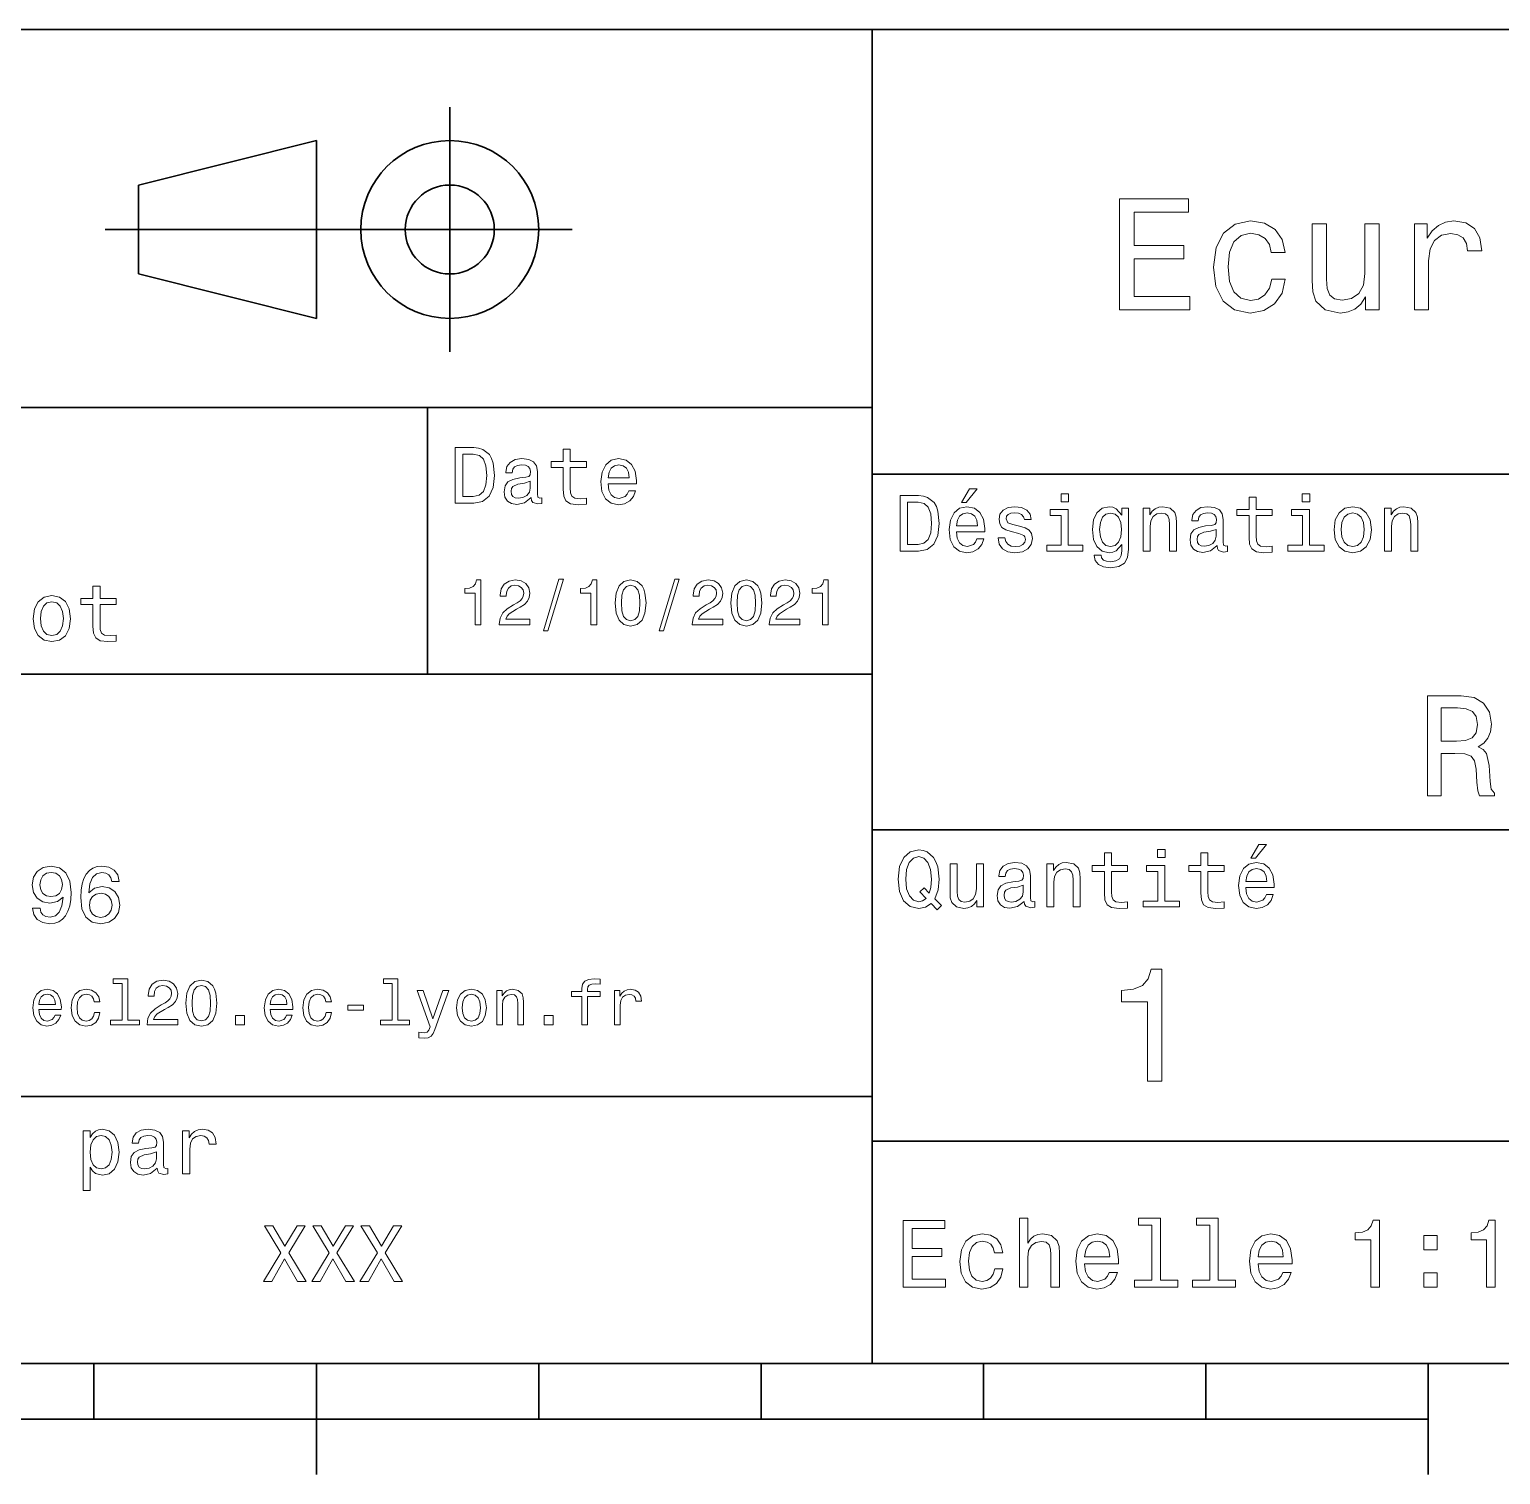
# Model space of a CAD drawing. Extents: x 0 to 420, y 0 to 297.
# Drawn here: x 247.1 to 313.3, y 5 to 70 of the extents above; entities that cross this region are included whole.
import ezdxf

# ---------------------------------------------------------------- set-up
doc = ezdxf.new("R2010")
doc.units = 0

msp = doc.modelspace()

# ---------------------------------------------------------------- linework, layer by layer
at = {"color": 7, "lineweight": 35}
for p, q in [((220, 70), (410, 70)), ((285, 10), (285, 70)), ((250.5, 61), (271.5, 61)), ((220, 53), (285, 53)), ((285, 50), (410, 50)), ((220, 41), (285, 41)), ((285, 34), (410, 34)), ((220, 22), (285, 22)), ((285, 20), (410, 20)), ((10, 10), (410, 10)), ((220, 10), (410, 10)), ((110, 7.5), (310, 7.5))]:
    msp.add_line(p, q, dxfattribs=at)
at = {"color": 7, "lineweight": 35, "ltscale": 0.275}
msp.add_line((266, 55.5), (266, 66.5), dxfattribs=at)
at = {"color": 7, "lineweight": 35, "ltscale": 0.206155}
for p, q in [((252, 63), (260, 65)), ((260, 57), (252, 59))]:
    msp.add_line(p, q, dxfattribs=at)
at = {"color": 7, "lineweight": 35, "ltscale": 0.2}
msp.add_line((260, 65), (260, 57), dxfattribs=at)
at = {"color": 7, "lineweight": 35, "ltscale": 0.1}
msp.add_line((252, 59), (252, 63), dxfattribs=at)
at = {"color": 7, "lineweight": 35, "ltscale": 0.3}
msp.add_line((265, 41), (265, 53), dxfattribs=at)
at = {"color": 7, "lineweight": 35, "ltscale": 0.0625}
for p, q in [((250, 10), (250, 7.5)), ((270, 10), (270, 7.5)), ((280, 10), (280, 7.5)), ((290, 10), (290, 7.5)), ((300, 10), (300, 7.5))]:
    msp.add_line(p, q, dxfattribs=at)
at = {"color": 7, "lineweight": 35, "ltscale": 0.125}
for p, q in [((260, 10), (260, 5)), ((310, 10), (310, 5))]:
    msp.add_line(p, q, dxfattribs=at)
at = {"color": 7, "lineweight": 13}
for points in [[(296.109497, 57.381123), (299.279541, 57.381123), (299.279541, 57.986309), (296.772339, 57.986309), (296.772339, 59.679394), (299.005768, 59.679394), (299.005768, 60.277374), (296.772339, 60.277374), (296.772339, 61.775936), (299.221893, 61.775936), (299.221893, 62.381123), (296.109497, 62.381123)], [(302.932281, 59.967579), (303.559082, 59.967579), (303.429382, 60.543945), (303.119598, 60.997837), (302.636871, 61.278816), (302.010071, 61.386887), (301.318451, 61.242794), (300.792511, 60.839336), (300.46109, 60.183716), (300.345825, 59.304752), (300.453888, 58.432995), (300.778107, 57.78458), (301.289612, 57.381123), (301.988464, 57.244236), (302.608063, 57.352303), (303.09079, 57.6549), (303.42218, 58.130402), (303.566284, 58.764408), (302.96109, 58.764408), (302.853027, 58.36095), (302.651306, 58.058357), (302.363098, 57.871037), (302.010071, 57.8134), (301.570618, 57.907059), (301.253601, 58.195244), (301.059082, 58.663544), (300.994232, 59.326366), (301.059082, 59.974781), (301.260803, 60.443081), (301.585022, 60.731266), (302.010071, 60.83213), (302.384735, 60.767288), (302.66571, 60.601585), (302.853027, 60.327808)], [(307.788177, 61.25), (307.154175, 61.25), (307.154175, 59.016571), (307.082123, 58.497837), (306.873199, 58.123196), (306.548981, 57.892651), (306.123901, 57.820602), (305.785309, 57.878242), (305.569153, 58.051151), (305.446686, 58.346542), (305.417877, 58.764408), (305.417877, 61.25), (304.783875, 61.25), (304.783875, 58.706772), (304.805481, 58.195244), (304.942352, 57.770172), (305.360229, 57.381123), (306.030243, 57.244236), (306.390503, 57.294666), (306.700287, 57.424351), (306.966858, 57.647694), (307.182983, 57.971901), (307.182983, 57.381123), (307.788177, 57.381123)], [(309.380402, 57.381123), (310.014404, 57.381123), (310.014404, 59.592937), (310.079254, 60.12608), (310.273773, 60.507923), (310.59079, 60.738472), (311.015839, 60.817722), (311.332855, 60.767288), (311.570618, 60.623199), (311.714691, 60.378242), (311.765137, 60.046829), (312.406342, 60.046829), (312.319885, 60.630402), (312.082123, 61.048271), (311.685883, 61.30043), (311.145538, 61.386887), (310.778107, 61.32925), (310.46109, 61.185158), (310.180115, 60.940201), (309.956757, 60.608788), (309.956757, 61.25), (309.380402, 61.25)], [(267.080688, 51.190563), (266.248566, 51.190563), (266.248566, 48.690563), (267.080688, 48.690563), (267.473328, 48.769814), (267.765137, 49.011169), (267.945251, 49.40382), (268.010101, 49.940563), (267.952454, 50.488113), (267.880402, 50.70425), (267.779541, 50.877163), (267.487762, 51.111313), (267.296844, 51.168949)], [(271.100861, 50.289986), (271.100861, 49.320965), (271.122467, 49.007565), (271.223328, 48.791428), (271.425079, 48.665348), (271.767303, 48.62212), (272.141937, 48.640129), (272.141937, 48.913906), (271.868164, 48.892292), (271.619598, 48.921112), (271.486298, 49.011169), (271.42868, 49.162464), (271.417877, 49.375), (271.417877, 50.289986), (272.141937, 50.289986), (272.141937, 50.560158), (271.417877, 50.560158), (271.417877, 51.125721), (271.100861, 51.125721), (271.100861, 50.560158), (270.553314, 50.560158), (270.553314, 50.289986)], [(267.055481, 50.891571), (267.329254, 50.837536), (267.516571, 50.671829), (267.628235, 50.376442), (267.664276, 49.940563), (267.624634, 49.519093), (267.51297, 49.223705), (267.322052, 49.047192), (267.055481, 48.989555), (266.583588, 48.989555), (266.583588, 50.891571)], [(269.656342, 48.942726), (269.656342, 48.931919), (269.674347, 48.809441), (269.728394, 48.722984), (269.955322, 48.654541), (270.131836, 48.683357), (270.131836, 48.928314), (270.056183, 48.917507), (269.955322, 48.96434), (269.937317, 49.108429), (269.937317, 50.109871), (269.894104, 50.365635), (269.768005, 50.54575), (269.548279, 50.65382), (269.238464, 50.693443), (268.935883, 50.650219), (268.712524, 50.52774), (268.572052, 50.336815), (268.525208, 50.084656), (268.525208, 50.063042), (268.809784, 50.063042), (268.835022, 50.21434), (268.914276, 50.322407), (269.043945, 50.387249), (269.227661, 50.412464), (269.404175, 50.394455), (269.530273, 50.34042), (269.605896, 50.246758), (269.631134, 50.117077), (269.61673, 49.965778), (269.559082, 49.890129), (269.414978, 49.854107), (269.144806, 49.825291), (268.835022, 49.760448), (268.615265, 49.645176), (268.485596, 49.465057), (268.445953, 49.19849), (268.481995, 48.960735), (268.593658, 48.784222), (268.773773, 48.67255), (269.022339, 48.632927), (269.357361, 48.708576)], [(273.121765, 49.565922), (274.389771, 49.565922), (274.393372, 49.713619), (274.335724, 50.127884), (274.177246, 50.437683), (273.925079, 50.625), (273.590057, 50.693443), (273.262238, 50.621399), (273.010101, 50.41967), (272.847992, 50.091862), (272.790344, 49.659584), (272.844391, 49.216499), (273.00647, 48.892292), (273.255035, 48.690563), (273.579254, 48.62212), (273.860229, 48.668949), (274.09079, 48.791428), (274.260101, 48.98595), (274.357361, 49.245319), (274.043945, 49.245319), (273.979095, 49.101227), (273.885437, 48.993156), (273.618866, 48.9067), (273.413544, 48.946327), (273.258636, 49.072407), (273.157776, 49.27774), (273.121765, 49.555115)], [(273.121765, 49.832493), (273.161377, 50.081055), (273.258636, 50.264771), (273.406342, 50.376442), (273.600861, 50.416069), (273.791779, 50.376442), (273.939484, 50.264771), (274.029541, 50.081055), (274.061951, 49.832493)], [(269.620331, 49.367798), (269.577087, 49.180477), (269.461823, 49.036385), (269.28891, 48.942726), (269.076355, 48.910305), (268.939484, 48.928314), (268.842224, 48.98595), (268.780975, 49.086815), (268.76297, 49.227306), (268.777374, 49.353386), (268.835022, 49.443443), (269.065552, 49.544312), (269.357361, 49.587536), (269.620331, 49.673992)], [(287.080688, 49.030979), (286.248566, 49.030979), (286.248566, 46.530979), (287.080688, 46.530979), (287.473328, 46.610229), (287.765137, 46.851585), (287.945251, 47.244236), (288.010101, 47.780979), (287.952454, 48.328529), (287.880402, 48.544666), (287.779541, 48.717579), (287.487762, 48.951729), (287.296844, 49.009365)], [(289.004333, 48.728386), (289.216858, 48.728386), (289.71759, 49.340778), (289.364563, 49.340778)], [(293.824219, 49.117435), (293.489197, 49.117435), (293.489197, 48.757202), (293.824219, 48.757202)], [(301.943817, 48.130402), (301.943817, 47.161381), (301.965424, 46.84798), (302.066284, 46.631844), (302.268005, 46.505764), (302.610229, 46.462536), (302.984863, 46.480545), (302.984863, 46.754322), (302.71109, 46.732708), (302.462524, 46.761528), (302.329254, 46.851585), (302.271606, 47.00288), (302.260803, 47.215416), (302.260803, 48.130402), (302.984863, 48.130402), (302.984863, 48.400574), (302.260803, 48.400574), (302.260803, 48.966137), (301.943817, 48.966137), (301.943817, 48.400574), (301.39624, 48.400574), (301.39624, 48.130402)], [(304.667145, 49.117435), (304.332123, 49.117435), (304.332123, 48.757202), (304.667145, 48.757202)], [(287.055481, 48.731987), (287.329254, 48.677952), (287.516571, 48.512245), (287.628235, 48.216858), (287.664276, 47.780979), (287.624634, 47.359509), (287.51297, 47.064121), (287.322052, 46.887608), (287.055481, 46.829971), (286.583588, 46.829971), (286.583588, 48.731987)], [(288.784576, 47.406338), (290.052582, 47.406338), (290.056183, 47.554035), (289.998566, 47.9683), (289.840057, 48.278099), (289.587891, 48.465416), (289.252869, 48.533859), (288.925079, 48.461815), (288.672913, 48.260086), (288.510803, 47.932278), (288.453156, 47.5), (288.507202, 47.056915), (288.669312, 46.732708), (288.917877, 46.530979), (289.242065, 46.462536), (289.523041, 46.509365), (289.753601, 46.631844), (289.922913, 46.826366), (290.020172, 47.085735), (289.706787, 47.085735), (289.641937, 46.941643), (289.548279, 46.833572), (289.281708, 46.747116), (289.076355, 46.786743), (288.921478, 46.912823), (288.820618, 47.118156), (288.784576, 47.395531)], [(291.623199, 47.658501), (291.317017, 47.730545), (291.090057, 47.8134), (291.014404, 47.982708), (291.036011, 48.101585), (291.111664, 48.188038), (291.234161, 48.242073), (291.410675, 48.263687), (291.579956, 48.242073), (291.713257, 48.177231), (291.799713, 48.079971), (291.835724, 47.950287), (292.145538, 47.950287), (292.145538, 47.957493), (292.091492, 48.191643), (291.943817, 48.375359), (291.713257, 48.490635), (291.410675, 48.533859), (291.104462, 48.490635), (290.881134, 48.371758), (290.740631, 48.195244), (290.697418, 47.971901), (290.729828, 47.755764), (290.830688, 47.604465), (290.996399, 47.496399), (291.237762, 47.42075), (291.59079, 47.334293), (291.806915, 47.244236), (291.864563, 47.172188), (291.886169, 47.064121), (291.85376, 46.930836), (291.767303, 46.829971), (291.626801, 46.765129), (291.439484, 46.743515), (291.241364, 46.765129), (291.09726, 46.840778), (291, 46.963257), (290.960388, 47.132565), (290.654175, 47.132565), (290.70462, 46.844379), (290.852295, 46.635445), (291.086456, 46.509365), (291.410675, 46.462536), (291.749268, 46.509365), (291.997833, 46.635445), (292.149139, 46.837173), (292.203156, 47.100143), (292.163544, 47.327087), (292.05188, 47.481987), (291.868164, 47.582851)], [(293.813416, 46.79755), (293.813416, 48.400574), (292.999268, 48.400574), (292.999268, 48.130402), (293.496399, 48.130402), (293.496399, 46.79755), (292.847992, 46.79755), (292.847992, 46.530979), (294.469025, 46.530979), (294.469025, 46.79755)], [(296.518738, 46.617435), (296.518738, 48.465416), (296.216125, 48.465416), (296.216125, 48.152016), (295.96759, 48.4366), (295.816284, 48.508644), (295.646973, 48.533859), (295.34079, 48.461815), (295.103027, 48.260086), (294.94812, 47.935879), (294.894104, 47.5), (294.94812, 47.060516), (295.103027, 46.736309), (295.34079, 46.530979), (295.646973, 46.462536), (295.819885, 46.487751), (295.963989, 46.552593), (296.216125, 46.826366), (296.216125, 46.552593), (296.187317, 46.336456), (296.108063, 46.181557), (295.956787, 46.091499), (295.729828, 46.059078), (295.531708, 46.080692), (295.391205, 46.134727), (295.30835, 46.228386), (295.283142, 46.354465), (294.976959, 46.354465), (294.976959, 46.340057), (295.023773, 46.109509), (295.167877, 45.9366), (295.398407, 45.824928), (295.711823, 45.785301), (296.086456, 45.839336), (296.335022, 45.990635), (296.475494, 46.253601)], [(297.181549, 46.530979), (297.498566, 46.530979), (297.498566, 47.647694), (297.530975, 47.903458), (297.635437, 48.090778), (297.797546, 48.206051), (298.013702, 48.249279), (298.186584, 48.213257), (298.294678, 48.115993), (298.348694, 47.953888), (298.366699, 47.737751), (298.366699, 46.530979), (298.683716, 46.530979), (298.683716, 47.802593), (298.669312, 48.058357), (298.604462, 48.270893), (298.391937, 48.465416), (298.060516, 48.533859), (297.876801, 48.508644), (297.721893, 48.440201), (297.588623, 48.324928), (297.484161, 48.170029), (297.484161, 48.465416), (297.181549, 48.465416)], [(300.499268, 46.783142), (300.499268, 46.772335), (300.517303, 46.649857), (300.57132, 46.5634), (300.798279, 46.494957), (300.974792, 46.523773), (300.974792, 46.76873), (300.899139, 46.757923), (300.798279, 46.804756), (300.780273, 46.948845), (300.780273, 47.950287), (300.73703, 48.206051), (300.610962, 48.386166), (300.391205, 48.494236), (300.081421, 48.533859), (299.778809, 48.490635), (299.555481, 48.368156), (299.414978, 48.177231), (299.368164, 47.925072), (299.368164, 47.903458), (299.65274, 47.903458), (299.677948, 48.054756), (299.757202, 48.162823), (299.886902, 48.227665), (300.070618, 48.25288), (300.247131, 48.234871), (300.373199, 48.180836), (300.448853, 48.087173), (300.47406, 47.957493), (300.459656, 47.806194), (300.402008, 47.730545), (300.257935, 47.694523), (299.987762, 47.665707), (299.677948, 47.600864), (299.458221, 47.485592), (299.328522, 47.305473), (299.28891, 47.038906), (299.324921, 46.801151), (299.436584, 46.624638), (299.616699, 46.512966), (299.865265, 46.473343), (300.200287, 46.548992)], [(304.656342, 46.79755), (304.656342, 48.400574), (303.842224, 48.400574), (303.842224, 48.130402), (304.339325, 48.130402), (304.339325, 46.79755), (303.690918, 46.79755), (303.690918, 46.530979), (305.311951, 46.530979), (305.311951, 46.79755)], [(305.762238, 47.496399), (305.819885, 47.056915), (305.985596, 46.732708), (306.248566, 46.530979), (306.601593, 46.462536), (306.951019, 46.530979), (307.213989, 46.729107), (307.3797, 47.053314), (307.440918, 47.496399), (307.3797, 47.935879), (307.213989, 48.263687), (306.951019, 48.461815), (306.601593, 48.533859), (306.248566, 48.461815), (305.985596, 48.260086), (305.819885, 47.935879)], [(308.024506, 46.530979), (308.341492, 46.530979), (308.341492, 47.647694), (308.373932, 47.903458), (308.478394, 48.090778), (308.640503, 48.206051), (308.856628, 48.249279), (309.029541, 48.213257), (309.137604, 48.115993), (309.19165, 47.953888), (309.209656, 47.737751), (309.209656, 46.530979), (309.526672, 46.530979), (309.526672, 47.802593), (309.512238, 48.058357), (309.447418, 48.270893), (309.234863, 48.465416), (308.903473, 48.533859), (308.719727, 48.508644), (308.56485, 48.440201), (308.431549, 48.324928), (308.327087, 48.170029), (308.327087, 48.465416), (308.024506, 48.465416)], [(288.784576, 47.672909), (288.824219, 47.921471), (288.921478, 48.105186), (289.069153, 48.216858), (289.263702, 48.256485), (289.45462, 48.216858), (289.602295, 48.105186), (289.692352, 47.921471), (289.724792, 47.672909)], [(295.221893, 47.5), (295.254333, 47.820606), (295.351593, 48.058357), (295.502869, 48.198845), (295.70462, 48.249279), (295.917145, 48.198845), (296.075653, 48.058357), (296.172913, 47.820606), (296.208923, 47.5), (296.172913, 47.172188), (296.075653, 46.938038), (295.917145, 46.793949), (295.70462, 46.747116), (295.502869, 46.793949), (295.351593, 46.938038), (295.254333, 47.175793)], [(306.086456, 47.5), (306.118866, 47.824207), (306.219727, 48.058357), (306.381836, 48.20245), (306.601593, 48.25288), (306.817719, 48.20245), (306.979828, 48.061958), (307.080688, 47.824207), (307.11673, 47.5), (307.080688, 47.172188), (306.979828, 46.934437), (306.817719, 46.790344), (306.601593, 46.743515), (306.381836, 46.790344), (306.219727, 46.934437), (306.118866, 47.172188)], [(300.463257, 47.208214), (300.420044, 47.020893), (300.304749, 46.876801), (300.131836, 46.783142), (299.919312, 46.750721), (299.78241, 46.76873), (299.68515, 46.826366), (299.623932, 46.927231), (299.605896, 47.067722), (299.620331, 47.193802), (299.677948, 47.283859), (299.908508, 47.384727), (300.200287, 47.427952), (300.463257, 47.514408)], [(267.141205, 43.224785), (267.403473, 43.224785), (267.403473, 45.239193), (267.207489, 45.239193), (267.155609, 45.0634), (267.05188, 44.945248), (266.893372, 44.876083), (266.674347, 44.853027), (266.674347, 44.648415), (267.141205, 44.648415)], [(268.224792, 43.224785), (269.599426, 43.224785), (269.599426, 43.472622), (268.51297, 43.472622), (268.573486, 43.60807), (268.677246, 43.720463), (268.997131, 43.925072), (269.167145, 44.011528), (269.357361, 44.135448), (269.492798, 44.279541), (269.570618, 44.44957), (269.599426, 44.642651), (269.550446, 44.884727), (269.414978, 45.074928), (269.207489, 45.195965), (268.939484, 45.239193), (268.662842, 45.190201), (268.452454, 45.054756), (268.317017, 44.838619), (268.270905, 44.553314), (268.270905, 44.51297), (268.533142, 44.51297), (268.533142, 44.536022), (268.559082, 44.731991), (268.636902, 44.876083), (268.760803, 44.9683), (268.925079, 45), (269.092224, 44.971184), (269.216156, 44.899136), (269.296844, 44.786743), (269.325653, 44.645535), (269.305481, 44.51297), (269.250732, 44.400578), (269.158508, 44.302593), (269.031708, 44.216141), (268.861664, 44.12392), (268.579254, 43.945248), (268.380402, 43.755043), (268.262238, 43.524498), (268.224792, 43.233429)], [(270.213257, 42.956772), (270.412109, 42.956772), (271.109528, 45.279541), (270.907776, 45.279541)], [(272.345825, 43.224785), (272.608063, 43.224785), (272.608063, 45.239193), (272.412109, 45.239193), (272.360229, 45.0634), (272.2565, 44.945248), (272.097992, 44.876083), (271.878967, 44.853027), (271.878967, 44.648415), (272.345825, 44.648415)], [(273.438049, 44.201729), (273.481262, 43.749279), (273.61673, 43.426514), (273.832855, 43.230549), (274.132568, 43.167149), (274.429413, 43.230549), (274.645538, 43.426514), (274.778107, 43.749279), (274.824219, 44.201729), (274.778107, 44.651299), (274.723358, 44.829971), (274.645538, 44.976948), (274.429413, 45.172913), (274.132568, 45.239193), (273.832855, 45.172913), (273.61673, 44.974064), (273.481262, 44.651299)], [(273.714691, 44.201729), (273.737762, 44.550434), (273.809814, 44.801155), (273.939484, 44.948128), (274.132568, 45), (274.322784, 44.948128), (274.452454, 44.801155), (274.524506, 44.550434), (274.547546, 44.201729), (274.524506, 43.850143), (274.452454, 43.599426), (274.322784, 43.45245), (274.132568, 43.403458), (273.939484, 43.45245), (273.809814, 43.599426), (273.737762, 43.850143)], [(275.417877, 42.956772), (275.61673, 42.956772), (276.314117, 45.279541), (276.112396, 45.279541)], [(276.899139, 43.224785), (278.273773, 43.224785), (278.273773, 43.472622), (277.187317, 43.472622), (277.247833, 43.60807), (277.351593, 43.720463), (277.671478, 43.925072), (277.841492, 44.011528), (278.031708, 44.135448), (278.167145, 44.279541), (278.244965, 44.44957), (278.273773, 44.642651), (278.224792, 44.884727), (278.089355, 45.074928), (277.881836, 45.195965), (277.613831, 45.239193), (277.337189, 45.190201), (277.126801, 45.054756), (276.991364, 44.838619), (276.945251, 44.553314), (276.945251, 44.51297), (277.207489, 44.51297), (277.207489, 44.536022), (277.233429, 44.731991), (277.311249, 44.876083), (277.43515, 44.9683), (277.599426, 45), (277.766571, 44.971184), (277.890503, 44.899136), (277.971191, 44.786743), (278, 44.645535), (277.979828, 44.51297), (277.925079, 44.400578), (277.832855, 44.302593), (277.706055, 44.216141), (277.536041, 44.12392), (277.253601, 43.945248), (277.054749, 43.755043), (276.936615, 43.524498), (276.899139, 43.233429)], [(278.64267, 44.201729), (278.685883, 43.749279), (278.82132, 43.426514), (279.037476, 43.230549), (279.337189, 43.167149), (279.634003, 43.230549), (279.850159, 43.426514), (279.982727, 43.749279), (280.028809, 44.201729), (279.982727, 44.651299), (279.927948, 44.829971), (279.850159, 44.976948), (279.634003, 45.172913), (279.337189, 45.239193), (279.037476, 45.172913), (278.82132, 44.974064), (278.685883, 44.651299)], [(278.919312, 44.201729), (278.942383, 44.550434), (279.014404, 44.801155), (279.144104, 44.948128), (279.337189, 45), (279.527374, 44.948128), (279.657074, 44.801155), (279.729126, 44.550434), (279.752167, 44.201729), (279.729126, 43.850143), (279.657074, 43.599426), (279.527374, 43.45245), (279.337189, 43.403458), (279.144104, 43.45245), (279.014404, 43.599426), (278.942383, 43.850143)], [(280.368866, 43.224785), (281.74353, 43.224785), (281.74353, 43.472622), (280.657074, 43.472622), (280.71759, 43.60807), (280.82132, 43.720463), (281.141205, 43.925072), (281.311249, 44.011528), (281.501434, 44.135448), (281.636902, 44.279541), (281.714691, 44.44957), (281.74353, 44.642651), (281.694519, 44.884727), (281.559082, 45.074928), (281.351593, 45.195965), (281.083588, 45.239193), (280.806915, 45.190201), (280.596558, 45.054756), (280.46109, 44.838619), (280.414978, 44.553314), (280.414978, 44.51297), (280.677246, 44.51297), (280.677246, 44.536022), (280.703186, 44.731991), (280.780975, 44.876083), (280.904907, 44.9683), (281.069153, 45), (281.236328, 44.971184), (281.360229, 44.899136), (281.440918, 44.786743), (281.469757, 44.645535), (281.449585, 44.51297), (281.394806, 44.400578), (281.302612, 44.302593), (281.175781, 44.216141), (281.005768, 44.12392), (280.723358, 43.945248), (280.524506, 43.755043), (280.406342, 43.524498), (280.368866, 43.233429)], [(282.755035, 43.224785), (283.017303, 43.224785), (283.017303, 45.239193), (282.82132, 45.239193), (282.76947, 45.0634), (282.66571, 44.945248), (282.507202, 44.876083), (282.288177, 44.853027), (282.288177, 44.648415), (282.755035, 44.648415)], [(247.268021, 43.496399), (247.325653, 43.056915), (247.491364, 42.732708), (247.754333, 42.530979), (248.107346, 42.462536), (248.456772, 42.530979), (248.719742, 42.729107), (248.885452, 43.053314), (248.946686, 43.496399), (248.885452, 43.935879), (248.719742, 44.263687), (248.456772, 44.461815), (248.107346, 44.533859), (247.754333, 44.461815), (247.491364, 44.260086), (247.325653, 43.935879)], [(249.955338, 44.130402), (249.955338, 43.161381), (249.976944, 42.84798), (250.07782, 42.631844), (250.279541, 42.505764), (250.621765, 42.462536), (250.996399, 42.480545), (250.996399, 42.754322), (250.722626, 42.732708), (250.47406, 42.761528), (250.34079, 42.851585), (250.283142, 43.00288), (250.272339, 43.215416), (250.272339, 44.130402), (250.996399, 44.130402), (250.996399, 44.400574), (250.272339, 44.400574), (250.272339, 44.966137), (249.955338, 44.966137), (249.955338, 44.400574), (249.407791, 44.400574), (249.407791, 44.130402)], [(247.592224, 43.5), (247.624649, 43.824207), (247.72551, 44.058357), (247.887604, 44.20245), (248.107346, 44.25288), (248.323486, 44.20245), (248.485596, 44.061958), (248.586456, 43.824207), (248.622482, 43.5), (248.586456, 43.172188), (248.485596, 42.934437), (248.323486, 42.790344), (248.107346, 42.743515), (247.887604, 42.790344), (247.72551, 42.934437), (247.624649, 43.172188)], [(309.971191, 35.530258), (310.574219, 35.530258), (310.574219, 37.430115), (311.190216, 37.430115), (311.644104, 37.41066), (311.929413, 37.319885), (312.085022, 37.105907), (312.149872, 36.723343), (312.182281, 36.139767), (312.221191, 35.757202), (312.299011, 35.530258), (312.979828, 35.530258), (312.979828, 35.653458), (312.830688, 35.835014), (312.778839, 36.172188), (312.733429, 36.898415), (312.623199, 37.4366), (312.47406, 37.605186), (312.240631, 37.728386), (312.5, 37.890488), (312.681549, 38.117435), (312.798279, 38.402737), (312.837189, 38.746395), (312.746399, 39.291065), (312.48703, 39.699566), (312.059082, 39.945965), (311.475525, 40.030258), (309.971191, 40.030258)], [(311.306915, 39.479107), (311.702454, 39.440201), (311.981262, 39.317001), (312.156342, 39.090057), (312.214691, 38.733429), (312.149872, 38.357346), (311.974792, 38.130402), (311.676514, 38.013687), (311.268005, 37.981266), (310.574219, 37.981266), (310.574219, 39.479107)], [(287.642639, 30.685879), (287.916412, 30.401297), (288.107361, 30.592218), (287.811951, 30.894812), (287.963257, 31.305475), (288.010101, 31.780979), (287.94165, 32.339336), (287.862396, 32.56628), (287.757935, 32.753601), (287.462524, 33.009365), (287.28241, 33.074207), (287.08429, 33.099422), (286.702454, 33.009365), (286.410675, 32.757202), (286.223358, 32.342937), (286.158508, 31.780979), (286.223358, 31.219019), (286.407074, 30.804754), (286.698853, 30.54899), (287.08429, 30.462536), (287.397705, 30.520172)], [(298.161377, 33.117435), (297.826355, 33.117435), (297.826355, 32.757202), (298.161377, 32.757202)], [(302.015839, 32.728386), (302.228394, 32.728386), (302.729095, 33.340778), (302.376068, 33.340778)], [(287.41571, 30.916426), (287.260803, 30.801151), (287.08429, 30.765129), (286.850159, 30.829971), (286.666412, 31.024494), (286.543945, 31.341497), (286.504333, 31.780979), (286.543945, 32.216858), (286.662811, 32.537464), (286.846527, 32.731987), (287.08429, 32.80043), (287.318451, 32.731987), (287.502167, 32.533859), (287.621033, 32.213257), (287.664276, 31.780979), (287.631836, 31.40634), (287.563416, 31.150576), (287.329254, 31.395533), (287.134735, 31.211815)], [(289.998566, 32.465416), (289.681549, 32.465416), (289.681549, 31.348703), (289.645538, 31.089336), (289.541077, 30.902016), (289.378967, 30.786743), (289.166412, 30.750719), (288.997131, 30.779539), (288.889038, 30.865993), (288.82782, 31.013687), (288.813416, 31.222622), (288.813416, 32.465416), (288.496399, 32.465416), (288.496399, 31.193804), (288.507202, 30.93804), (288.575653, 30.725504), (288.784576, 30.530979), (289.119598, 30.462536), (289.299713, 30.487751), (289.45462, 30.552593), (289.587891, 30.664265), (289.695953, 30.826368), (289.695953, 30.530979), (289.998566, 30.530979)], [(291.824921, 30.78314), (291.824921, 30.772333), (291.842926, 30.649855), (291.896973, 30.5634), (292.123932, 30.494957), (292.300446, 30.523775), (292.300446, 30.768732), (292.224792, 30.757925), (292.123932, 30.804754), (292.105896, 30.948847), (292.105896, 31.950287), (292.062683, 32.206051), (291.936584, 32.386166), (291.716858, 32.494236), (291.407074, 32.533859), (291.104462, 32.490635), (290.881134, 32.368156), (290.740631, 32.177231), (290.693817, 31.925072), (290.693817, 31.903458), (290.978394, 31.903458), (291.003601, 32.054756), (291.082855, 32.162823), (291.212524, 32.227665), (291.39624, 32.25288), (291.572754, 32.234871), (291.698853, 32.180836), (291.774506, 32.087173), (291.799713, 31.957493), (291.785309, 31.806194), (291.727661, 31.730547), (291.583588, 31.694523), (291.313416, 31.665705), (291.003601, 31.600864), (290.783875, 31.48559), (290.654175, 31.305475), (290.614563, 31.038904), (290.650574, 30.801151), (290.762238, 30.62464), (290.942352, 30.512968), (291.190918, 30.473343), (291.52594, 30.54899)], [(292.844391, 30.530979), (293.161377, 30.530979), (293.161377, 31.647694), (293.193817, 31.903458), (293.298279, 32.090778), (293.460388, 32.206051), (293.676514, 32.249279), (293.849426, 32.213257), (293.957489, 32.115993), (294.011536, 31.95389), (294.029541, 31.737751), (294.029541, 30.530979), (294.346558, 30.530979), (294.346558, 31.802593), (294.332123, 32.058357), (294.267303, 32.270893), (294.054749, 32.465416), (293.723358, 32.533859), (293.539612, 32.508644), (293.384735, 32.440201), (293.251434, 32.324928), (293.146973, 32.170029), (293.146973, 32.465416), (292.844391, 32.465416)], [(295.438049, 32.130402), (295.438049, 31.161383), (295.459656, 30.847982), (295.560516, 30.631844), (295.762238, 30.505762), (296.104462, 30.462536), (296.479095, 30.480547), (296.479095, 30.754322), (296.205322, 30.732708), (295.956787, 30.761526), (295.823486, 30.851583), (295.765839, 31.002882), (295.755035, 31.215418), (295.755035, 32.130402), (296.479095, 32.130402), (296.479095, 32.400574), (295.755035, 32.400574), (295.755035, 32.966137), (295.438049, 32.966137), (295.438049, 32.400574), (294.890503, 32.400574), (294.890503, 32.130402)], [(299.775208, 32.130402), (299.775208, 31.161383), (299.796814, 30.847982), (299.897705, 30.631844), (300.099426, 30.505762), (300.44165, 30.462536), (300.816284, 30.480547), (300.816284, 30.754322), (300.542511, 30.732708), (300.293945, 30.761526), (300.160675, 30.851583), (300.103027, 31.002882), (300.092224, 31.215418), (300.092224, 32.130402), (300.816284, 32.130402), (300.816284, 32.400574), (300.092224, 32.400574), (300.092224, 32.966137), (299.775208, 32.966137), (299.775208, 32.400574), (299.227661, 32.400574), (299.227661, 32.130402)], [(301.796112, 31.40634), (303.064117, 31.40634), (303.067719, 31.554033), (303.010071, 31.9683), (302.851593, 32.278099), (302.599426, 32.465416), (302.264404, 32.533859), (301.936584, 32.461815), (301.684448, 32.260086), (301.522339, 31.932276), (301.464691, 31.5), (301.518738, 31.056915), (301.680847, 30.732708), (301.929382, 30.530979), (302.253601, 30.462536), (302.534576, 30.509365), (302.765137, 30.631844), (302.934448, 30.826368), (303.031708, 31.085733), (302.718292, 31.085733), (302.653442, 30.941643), (302.559784, 30.833572), (302.293213, 30.747118), (302.087891, 30.786743), (301.932983, 30.912823), (301.832123, 31.118155), (301.796112, 31.395533)], [(247.242798, 30.46974), (247.296829, 30.185158), (247.451736, 29.965418), (247.696686, 29.828529), (248.020905, 29.778097), (248.233429, 29.803314), (248.424347, 29.868155), (248.586456, 29.979826), (248.723343, 30.138329), (248.831421, 30.336454), (248.91066, 30.581411), (248.957489, 30.862391), (248.97551, 31.1866), (248.914276, 31.694523), (248.737762, 32.065559), (248.456772, 32.288902), (248.071335, 32.368156), (247.718307, 32.303314), (247.451736, 32.130402), (247.278824, 31.863832), (247.221191, 31.528818), (247.278824, 31.182997), (247.448135, 30.920029), (247.700287, 30.754322), (248.020905, 30.700287), (248.359512, 30.768732), (248.61528, 30.977665), (248.557648, 30.577808), (248.442368, 30.293226), (248.265854, 30.123919), (248.024506, 30.069883), (247.837173, 30.0951), (247.700287, 30.174351), (247.610229, 30.300432), (247.574219, 30.46974)], [(247.570602, 31.532419), (247.606628, 31.755764), (247.707489, 31.932276), (247.865997, 32.043949), (248.071335, 32.083572), (248.283859, 32.043949), (248.445969, 31.932276), (248.546829, 31.759365), (248.586456, 31.536022), (248.546829, 31.309076), (248.445969, 31.139769), (248.280258, 31.035301), (248.060516, 30.999279), (247.862396, 31.035301), (247.707489, 31.139769), (247.606628, 31.305475)], [(251.140488, 31.676512), (251.072052, 31.9683), (250.913544, 32.184437), (250.668594, 32.321323), (250.351593, 32.368156), (250.139053, 32.342937), (249.955338, 32.274494), (249.793228, 32.162823), (249.656342, 32.004322), (249.548279, 31.806194), (249.469025, 31.56484), (249.418594, 31.280258), (249.404175, 30.959654), (249.461823, 30.448126), (249.638336, 30.077089), (249.922913, 29.853746), (250.311966, 29.778097), (250.661392, 29.842939), (250.927963, 30.012247), (251.100861, 30.278818), (251.162109, 30.617435), (251.100861, 30.959654), (250.935165, 31.222622), (250.679398, 31.388329), (250.362396, 31.445965), (250.020172, 31.373919), (249.76442, 31.168587), (249.818451, 31.56484), (249.933716, 31.849422), (250.110229, 32.01873), (250.355194, 32.076366), (250.535309, 32.04755), (250.672195, 31.971901), (250.762253, 31.845821), (250.809082, 31.676512)], [(298.150574, 30.79755), (298.150574, 32.400574), (297.336456, 32.400574), (297.336456, 32.130402), (297.833588, 32.130402), (297.833588, 30.79755), (297.18515, 30.79755), (297.18515, 30.530979), (298.806183, 30.530979), (298.806183, 30.79755)], [(301.796112, 31.672911), (301.835724, 31.921469), (301.932983, 32.105186), (302.080688, 32.216858), (302.275208, 32.256485), (302.466125, 32.216858), (302.613831, 32.105186), (302.703888, 31.921469), (302.736298, 31.672911)], [(250.812683, 30.613832), (250.773056, 30.386887), (250.672195, 30.213976), (250.510086, 30.098703), (250.308365, 30.062679), (250.095825, 30.098703), (249.933716, 30.210375), (249.829254, 30.383286), (249.796829, 30.610229), (249.832855, 30.833572), (249.933716, 31.002882), (250.099426, 31.11095), (250.322769, 31.150576), (250.517303, 31.11095), (250.672195, 31.006483), (250.773056, 30.837175)], [(291.78891, 31.208212), (291.745667, 31.020893), (291.630402, 30.876801), (291.457489, 30.78314), (291.244965, 30.750719), (291.108063, 30.768732), (291.010803, 30.826368), (290.949554, 30.927233), (290.931549, 31.067722), (290.945953, 31.193804), (291.003601, 31.283861), (291.234161, 31.384726), (291.52594, 31.427954), (291.78891, 31.514408)], [(251.268021, 27.080692), (251.268021, 25.438042), (250.746399, 25.438042), (250.746399, 25.224785), (252.040344, 25.224785), (252.040344, 25.438042), (251.521622, 25.438042), (251.521622, 27.293949), (250.870316, 27.293949), (250.870316, 27.080692)], [(252.391937, 25.224785), (253.766571, 25.224785), (253.766571, 25.472624), (252.680115, 25.472624), (252.740631, 25.60807), (252.844391, 25.720463), (253.164276, 25.925074), (253.33429, 26.011528), (253.524506, 26.135448), (253.659943, 26.279539), (253.737762, 26.449568), (253.766571, 26.642653), (253.71759, 26.884727), (253.582138, 27.074928), (253.374634, 27.195967), (253.106628, 27.239193), (252.829971, 27.190203), (252.619598, 27.054756), (252.484161, 26.838617), (252.438049, 26.553314), (252.438049, 26.51297), (252.700287, 26.51297), (252.700287, 26.536024), (252.726227, 26.731989), (252.804031, 26.876081), (252.927963, 26.9683), (253.092224, 27), (253.259369, 26.971182), (253.383286, 26.899136), (253.463989, 26.786745), (253.492798, 26.645535), (253.472626, 26.51297), (253.417877, 26.400578), (253.325653, 26.302595), (253.198853, 26.216139), (253.028824, 26.12392), (252.746399, 25.945246), (252.547546, 25.755045), (252.429398, 25.524496), (252.391937, 25.233431)], [(254.135452, 26.201731), (254.17868, 25.749281), (254.314117, 25.426514), (254.530258, 25.230549), (254.829971, 25.167149), (255.126801, 25.230549), (255.342941, 25.426514), (255.47551, 25.749281), (255.521622, 26.201731), (255.47551, 26.651299), (255.420746, 26.829971), (255.342941, 26.976946), (255.126801, 27.172913), (254.829971, 27.239193), (254.530258, 27.172913), (254.314117, 26.974064), (254.17868, 26.651299)], [(263.412109, 27.080692), (263.412109, 25.438042), (262.890503, 25.438042), (262.890503, 25.224785), (264.184448, 25.224785), (264.184448, 25.438042), (263.66571, 25.438042), (263.66571, 27.293949), (263.014404, 27.293949), (263.014404, 27.080692)], [(271.933716, 26.504324), (271.933716, 25.224785), (272.187317, 25.224785), (272.187317, 26.504324), (272.763702, 26.504324), (272.763702, 26.720463), (272.187317, 26.720463), (272.187317, 26.815563), (272.207489, 26.930836), (272.273773, 27.008646), (272.386169, 27.054756), (272.547546, 27.072046), (272.763702, 27.06052), (272.763702, 27.279539), (272.489929, 27.293949), (272.242096, 27.268013), (272.069183, 27.190203), (271.965424, 27.054756), (271.933716, 26.861671), (271.933716, 26.720463), (271.469757, 26.720463), (271.469757, 26.504324)], [(297.370331, 22.700289), (298.02594, 22.700289), (298.02594, 27.736313), (297.536041, 27.736313), (297.406342, 27.296831), (297.146973, 27.001442), (296.750732, 26.828531), (296.203186, 26.770893), (296.203186, 26.259367), (297.370331, 26.259367)], [(247.515854, 25.925074), (248.530258, 25.925074), (248.533142, 26.043228), (248.48703, 26.374641), (248.360229, 26.622478), (248.158508, 26.772335), (247.890488, 26.827091), (247.628235, 26.769453), (247.426514, 26.60807), (247.296829, 26.345821), (247.250717, 26), (247.293945, 25.645535), (247.42363, 25.386168), (247.622482, 25.224785), (247.881851, 25.170031), (248.106628, 25.207495), (248.291061, 25.305477), (248.426514, 25.461096), (248.504318, 25.668589), (248.253601, 25.668589), (248.201736, 25.553314), (248.126801, 25.46686), (247.913544, 25.397696), (247.749283, 25.429396), (247.625366, 25.53026), (247.544678, 25.694525), (247.515854, 25.916428)], [(247.515854, 26.138329), (247.547546, 26.337177), (247.625366, 26.48415), (247.743515, 26.573488), (247.899139, 26.605188), (248.05188, 26.573488), (248.170029, 26.48415), (248.242081, 26.337177), (248.268005, 26.138329)], [(250.014404, 26.259367), (250.265137, 26.259367), (250.213257, 26.489914), (250.08934, 26.671471), (249.896255, 26.783863), (249.645538, 26.827091), (249.368881, 26.769453), (249.158508, 26.60807), (249.02594, 26.345821), (248.979828, 25.994238), (249.023056, 25.645535), (249.15274, 25.386168), (249.357346, 25.224785), (249.636887, 25.170031), (249.884735, 25.213257), (250.07782, 25.334295), (250.210373, 25.524496), (250.268005, 25.778099), (250.02594, 25.778099), (249.982712, 25.616716), (249.902023, 25.495678), (249.786743, 25.42075), (249.645538, 25.397696), (249.469742, 25.43516), (249.342941, 25.550434), (249.265137, 25.737753), (249.239197, 26.002882), (249.265137, 26.262249), (249.345825, 26.449568), (249.47551, 26.564842), (249.645538, 26.605188), (249.795395, 26.579252), (249.907776, 26.51297), (249.982712, 26.40346)], [(254.412109, 26.201731), (254.435165, 26.550434), (254.507202, 26.801153), (254.636887, 26.948128), (254.829971, 27), (255.020172, 26.948128), (255.149857, 26.801153), (255.221909, 26.550434), (255.244965, 26.201731), (255.221909, 25.850145), (255.149857, 25.599424), (255.020172, 25.45245), (254.829971, 25.40346), (254.636887, 25.45245), (254.507202, 25.599424), (254.435165, 25.850145)], [(257.925079, 25.925074), (258.939484, 25.925074), (258.942383, 26.043228), (258.896271, 26.374641), (258.76947, 26.622478), (258.567719, 26.772335), (258.299713, 26.827091), (258.037476, 26.769453), (257.835754, 26.60807), (257.706055, 26.345821), (257.659943, 26), (257.703186, 25.645535), (257.832855, 25.386168), (258.031708, 25.224785), (258.291077, 25.170031), (258.515869, 25.207495), (258.700287, 25.305477), (258.835754, 25.461096), (258.913544, 25.668589), (258.662842, 25.668589), (258.610962, 25.553314), (258.536011, 25.46686), (258.322784, 25.397696), (258.158508, 25.429396), (258.034576, 25.53026), (257.953888, 25.694525), (257.925079, 25.916428)], [(257.925079, 26.138329), (257.956787, 26.337177), (258.034576, 26.48415), (258.15274, 26.573488), (258.30835, 26.605188), (258.46109, 26.573488), (258.579254, 26.48415), (258.651306, 26.337177), (258.677246, 26.138329)], [(260.423645, 26.259367), (260.674347, 26.259367), (260.622498, 26.489914), (260.498566, 26.671471), (260.305481, 26.783863), (260.054749, 26.827091), (259.778107, 26.769453), (259.567719, 26.60807), (259.435181, 26.345821), (259.389038, 25.994238), (259.432281, 25.645535), (259.561951, 25.386168), (259.766571, 25.224785), (260.046112, 25.170031), (260.293945, 25.213257), (260.48703, 25.334295), (260.619598, 25.524496), (260.677246, 25.778099), (260.435181, 25.778099), (260.391937, 25.616716), (260.311249, 25.495678), (260.195984, 25.42075), (260.054749, 25.397696), (259.878967, 25.43516), (259.752167, 25.550434), (259.674347, 25.737753), (259.648438, 26.002882), (259.674347, 26.262249), (259.755035, 26.449568), (259.884735, 26.564842), (260.054749, 26.605188), (260.20462, 26.579252), (260.317017, 26.51297), (260.391937, 26.40346)], [(265.683014, 26.772335), (265.239197, 25.49856), (264.804047, 26.772335), (264.527374, 26.772335), (265.115295, 25.13833), (265.063416, 24.994238), (264.982727, 24.896255), (264.84726, 24.864553), (264.613831, 24.893373), (264.613831, 24.648417), (264.858795, 24.62536), (265.034576, 24.648417), (265.158508, 24.720463), (265.247833, 24.844381), (265.325653, 25.025938), (265.953888, 26.772335)], [(266.302612, 25.99712), (266.348694, 25.645535), (266.481262, 25.386168), (266.69165, 25.224785), (266.97406, 25.170031), (267.253601, 25.224785), (267.463989, 25.383286), (267.596558, 25.642653), (267.645538, 25.99712), (267.596558, 26.348703), (267.463989, 26.610952), (267.253601, 26.769453), (266.97406, 26.827091), (266.69165, 26.769453), (266.481262, 26.60807), (266.348694, 26.348703)], [(266.561951, 26), (266.587891, 26.259367), (266.668579, 26.446688), (266.798279, 26.56196), (266.97406, 26.602306), (267.146973, 26.56196), (267.276672, 26.449568), (267.357361, 26.259367), (267.386169, 26), (267.357361, 25.737753), (267.276672, 25.547552), (267.146973, 25.432278), (266.97406, 25.394814), (266.798279, 25.432278), (266.668579, 25.547552), (266.587891, 25.737753)], [(268.112396, 25.224785), (268.365997, 25.224785), (268.365997, 26.118156), (268.391937, 26.322767), (268.475525, 26.472624), (268.605194, 26.564842), (268.778107, 26.599424), (268.916443, 26.570606), (269.002899, 26.492796), (269.046112, 26.363113), (269.060516, 26.190203), (269.060516, 25.224785), (269.314117, 25.224785), (269.314117, 26.242077), (269.302612, 26.446688), (269.250732, 26.616716), (269.080688, 26.772335), (268.815582, 26.827091), (268.66861, 26.806917), (268.544678, 26.752163), (268.438049, 26.659943), (268.354492, 26.536024), (268.354492, 26.772335), (268.112396, 26.772335)], [(273.412109, 25.224785), (273.66571, 25.224785), (273.66571, 26.10951), (273.69165, 26.322767), (273.76947, 26.475506), (273.896271, 26.567724), (274.066284, 26.599424), (274.193085, 26.579252), (274.288208, 26.521614), (274.345825, 26.423632), (274.365997, 26.291067), (274.622498, 26.291067), (274.587891, 26.524496), (274.492798, 26.691643), (274.33429, 26.792507), (274.118164, 26.827091), (273.971191, 26.804035), (273.844391, 26.746399), (273.731995, 26.648417), (273.64267, 26.515852), (273.64267, 26.772335), (273.412109, 26.772335)], [(261.420746, 25.884727), (262.118164, 25.884727), (262.118164, 26.112392), (261.420746, 26.112392)], [(256.365997, 25.224785), (256.763702, 25.224785), (256.763702, 25.654181), (256.365997, 25.654181)], [(270.244965, 25.224785), (270.64267, 25.224785), (270.64267, 25.654181), (270.244965, 25.654181)], [(249.829254, 20.166426), (249.829254, 20.465418), (249.512253, 20.465418), (249.512253, 17.7817), (249.829254, 17.7817), (249.829254, 18.826368), (249.940918, 18.657061), (250.067001, 18.545389), (250.384003, 18.462536), (250.6866, 18.530979), (250.924347, 18.736311), (251.079254, 19.060518), (251.136887, 19.5), (251.079254, 19.935879), (250.924347, 20.260086), (250.6866, 20.461815), (250.384003, 20.533861), (250.211105, 20.512247), (250.0634, 20.443804), (249.937317, 20.328529)], [(252.847992, 18.78314), (252.847992, 18.772333), (252.865997, 18.649855), (252.920029, 18.5634), (253.146973, 18.494957), (253.323486, 18.523775), (253.323486, 18.768732), (253.247849, 18.757925), (253.146973, 18.804754), (253.128967, 18.948847), (253.128967, 19.950287), (253.085739, 20.206051), (252.959656, 20.386166), (252.739914, 20.494236), (252.430115, 20.533861), (252.127533, 20.490633), (251.904175, 20.368155), (251.763687, 20.177233), (251.716858, 19.925072), (251.716858, 19.903458), (252.00145, 19.903458), (252.026657, 20.054754), (252.105911, 20.162823), (252.235596, 20.227665), (252.419312, 20.252882), (252.595825, 20.234869), (252.721909, 20.180836), (252.797562, 20.087175), (252.822769, 19.957493), (252.808365, 19.806194), (252.750732, 19.730547), (252.606628, 19.694523), (252.336456, 19.665705), (252.026657, 19.600864), (251.806915, 19.48559), (251.677246, 19.305475), (251.637619, 19.038904), (251.67363, 18.801151), (251.785309, 18.62464), (251.965424, 18.512968), (252.213989, 18.473343), (252.548996, 18.54899)], [(253.986313, 18.530979), (254.303314, 18.530979), (254.303314, 19.636887), (254.335739, 19.903458), (254.432999, 20.094379), (254.591507, 20.209654), (254.804047, 20.249279), (254.96254, 20.224062), (255.081421, 20.152016), (255.153473, 20.029537), (255.17868, 19.863832), (255.499283, 19.863832), (255.456055, 20.155619), (255.337189, 20.364553), (255.139053, 20.490633), (254.868881, 20.533861), (254.685165, 20.505043), (254.526657, 20.432997), (254.386169, 20.310518), (254.274506, 20.144812), (254.274506, 20.465418), (253.986313, 20.465418)], [(250.329971, 18.747118), (250.117432, 18.793947), (249.96254, 18.93804), (249.86528, 19.17219), (249.832855, 19.5), (249.86528, 19.824207), (249.96254, 20.058357), (250.117432, 20.198847), (250.329971, 20.249279), (250.524506, 20.198847), (250.679398, 20.054754), (250.776657, 19.820604), (250.812683, 19.5), (250.776657, 19.175793), (250.679398, 18.93804), (250.524506, 18.793947)], [(252.811966, 19.208212), (252.768738, 19.020893), (252.653458, 18.876801), (252.48056, 18.78314), (252.268021, 18.750719), (252.131134, 18.768732), (252.033875, 18.826368), (251.972626, 18.927233), (251.95462, 19.067722), (251.969025, 19.193804), (252.026657, 19.283861), (252.257202, 19.384726), (252.548996, 19.427954), (252.811966, 19.514408)], [(257.623901, 13.690562), (258.002167, 13.690562), (258.574921, 14.70281), (259.158508, 13.690562), (259.540344, 13.690562), (258.758636, 14.976585), (259.500702, 16.194164), (259.136871, 16.194164), (258.585724, 15.268372), (258.04538, 16.194164), (257.667145, 16.194164), (258.405609, 14.972983)], [(259.792511, 13.690562), (260.170746, 13.690562), (260.7435, 14.70281), (261.327087, 13.690562), (261.708923, 13.690562), (260.927216, 14.976585), (261.669312, 16.194164), (261.305481, 16.194164), (260.754333, 15.268372), (260.213959, 16.194164), (259.835724, 16.194164), (260.574219, 14.972983)], [(261.96109, 13.690562), (262.339325, 13.690562), (262.912109, 14.70281), (263.495667, 13.690562), (263.877502, 13.690562), (263.095825, 14.976585), (263.837891, 16.194164), (263.47406, 16.194164), (262.922913, 15.268372), (262.382568, 16.194164), (262.004333, 16.194164), (262.742798, 14.972983)], [(286.393372, 13.428675), (288.29538, 13.428675), (288.29538, 13.791787), (286.791077, 13.791787), (286.791077, 14.807637), (288.131134, 14.807637), (288.131134, 15.166427), (286.791077, 15.166427), (286.791077, 16.065563), (288.260803, 16.065563), (288.260803, 16.428675), (286.393372, 16.428675)], [(291.610962, 13.428675), (291.991364, 13.428675), (291.991364, 14.768732), (292.030273, 15.075649), (292.155609, 15.300432), (292.350159, 15.438761), (292.609497, 15.490635), (292.817017, 15.447407), (292.946686, 15.330692), (293.011536, 15.136168), (293.033142, 14.876801), (293.033142, 13.428675), (293.413544, 13.428675), (293.413544, 14.954612), (293.39624, 15.261528), (293.318451, 15.516571), (293.063416, 15.75), (292.66571, 15.832133), (292.449554, 15.801874), (292.263702, 15.719741), (292.108063, 15.590058), (291.991364, 15.412825), (291.991364, 16.532421), (291.610962, 16.532421)], [(297.572052, 16.212536), (297.572052, 13.748559), (296.789612, 13.748559), (296.789612, 13.428675), (298.73056, 13.428675), (298.73056, 13.748559), (297.952454, 13.748559), (297.952454, 16.532421), (296.975494, 16.532421), (296.975494, 16.212536)], [(300.174347, 16.212536), (300.174347, 13.748559), (299.391937, 13.748559), (299.391937, 13.428675), (301.332855, 13.428675), (301.332855, 13.748559), (300.554749, 13.748559), (300.554749, 16.532421), (299.57782, 16.532421), (299.57782, 16.212536)], [(307.416412, 13.428675), (307.809784, 13.428675), (307.809784, 16.450289), (307.515839, 16.450289), (307.438019, 16.1866), (307.28241, 16.009367), (307.044647, 15.905621), (306.716125, 15.871038), (306.716125, 15.564121), (307.416412, 15.564121)], [(312.621033, 13.428675), (313.014404, 13.428675), (313.014404, 16.450289), (312.720459, 16.450289), (312.642639, 16.1866), (312.48703, 16.009367), (312.249268, 15.905621), (311.920746, 15.871038), (311.920746, 15.564121), (312.621033, 15.564121)], [(290.48703, 14.980548), (290.863098, 14.980548), (290.785309, 15.326369), (290.599426, 15.598703), (290.309784, 15.767292), (289.933716, 15.832133), (289.518738, 15.745678), (289.203156, 15.503603), (289.004333, 15.110231), (288.93515, 14.582853), (289, 14.059798), (289.194519, 13.67075), (289.501434, 13.428675), (289.920746, 13.346542), (290.292511, 13.411384), (290.582123, 13.592939), (290.780975, 13.878242), (290.867432, 14.258646), (290.504333, 14.258646), (290.439484, 14.016571), (290.318451, 13.835014), (290.145538, 13.722623), (289.933716, 13.688041), (289.670044, 13.744237), (289.479828, 13.917148), (289.363098, 14.198127), (289.324219, 14.595821), (289.363098, 14.984871), (289.484161, 15.26585), (289.67868, 15.438761), (289.933716, 15.49928), (290.158508, 15.460375), (290.327087, 15.360951), (290.439484, 15.196686)], [(294.546112, 14.479107), (296.067719, 14.479107), (296.072052, 14.656341), (296.002869, 15.153459), (295.812683, 15.525217), (295.510101, 15.75), (295.108063, 15.832133), (294.714691, 15.745678), (294.412109, 15.503603), (294.21759, 15.110231), (294.148407, 14.591499), (294.213257, 14.059798), (294.407776, 13.67075), (294.706055, 13.428675), (295.095093, 13.346542), (295.432281, 13.402739), (295.708923, 13.549712), (295.912109, 13.783141), (296.028809, 14.09438), (295.65274, 14.09438), (295.574921, 13.92147), (295.462524, 13.791787), (295.142639, 13.688041), (294.89624, 13.735591), (294.710388, 13.886888), (294.589325, 14.133286), (294.546112, 14.466139)], [(294.546112, 14.798992), (294.593658, 15.097262), (294.710388, 15.317724), (294.887604, 15.45173), (295.121033, 15.49928), (295.350159, 15.45173), (295.527374, 15.317724), (295.635437, 15.097262), (295.674347, 14.798992)], [(302.353027, 14.479107), (303.874634, 14.479107), (303.878967, 14.656341), (303.809814, 15.153459), (303.619598, 15.525217), (303.317017, 15.75), (302.914978, 15.832133), (302.521606, 15.745678), (302.219025, 15.503603), (302.024506, 15.110231), (301.955322, 14.591499), (302.020172, 14.059798), (302.214691, 13.67075), (302.51297, 13.428675), (302.902008, 13.346542), (303.239197, 13.402739), (303.515839, 13.549712), (303.719025, 13.783141), (303.835724, 14.09438), (303.459656, 14.09438), (303.381836, 13.92147), (303.26944, 13.791787), (302.949554, 13.688041), (302.703186, 13.735591), (302.517303, 13.886888), (302.39624, 14.133286), (302.353027, 14.466139)], [(302.353027, 14.798992), (302.400574, 15.097262), (302.517303, 15.317724), (302.694519, 15.45173), (302.927948, 15.49928), (303.157074, 15.45173), (303.33429, 15.317724), (303.442352, 15.097262), (303.481262, 14.798992)], [(309.798279, 15.105908), (310.394806, 15.105908), (310.394806, 15.75), (309.798279, 15.75)], [(309.798279, 13.428675), (310.394806, 13.428675), (310.394806, 14.072767), (309.798279, 14.072767)]]:
    msp.add_lwpolyline(points, close=True, dxfattribs=at)
at = {"color": 7, "lineweight": 35}
for radius in [4, 2]:
    msp.add_circle((266, 61), radius, dxfattribs=at)

doc.saveas('drawing.dxf')
